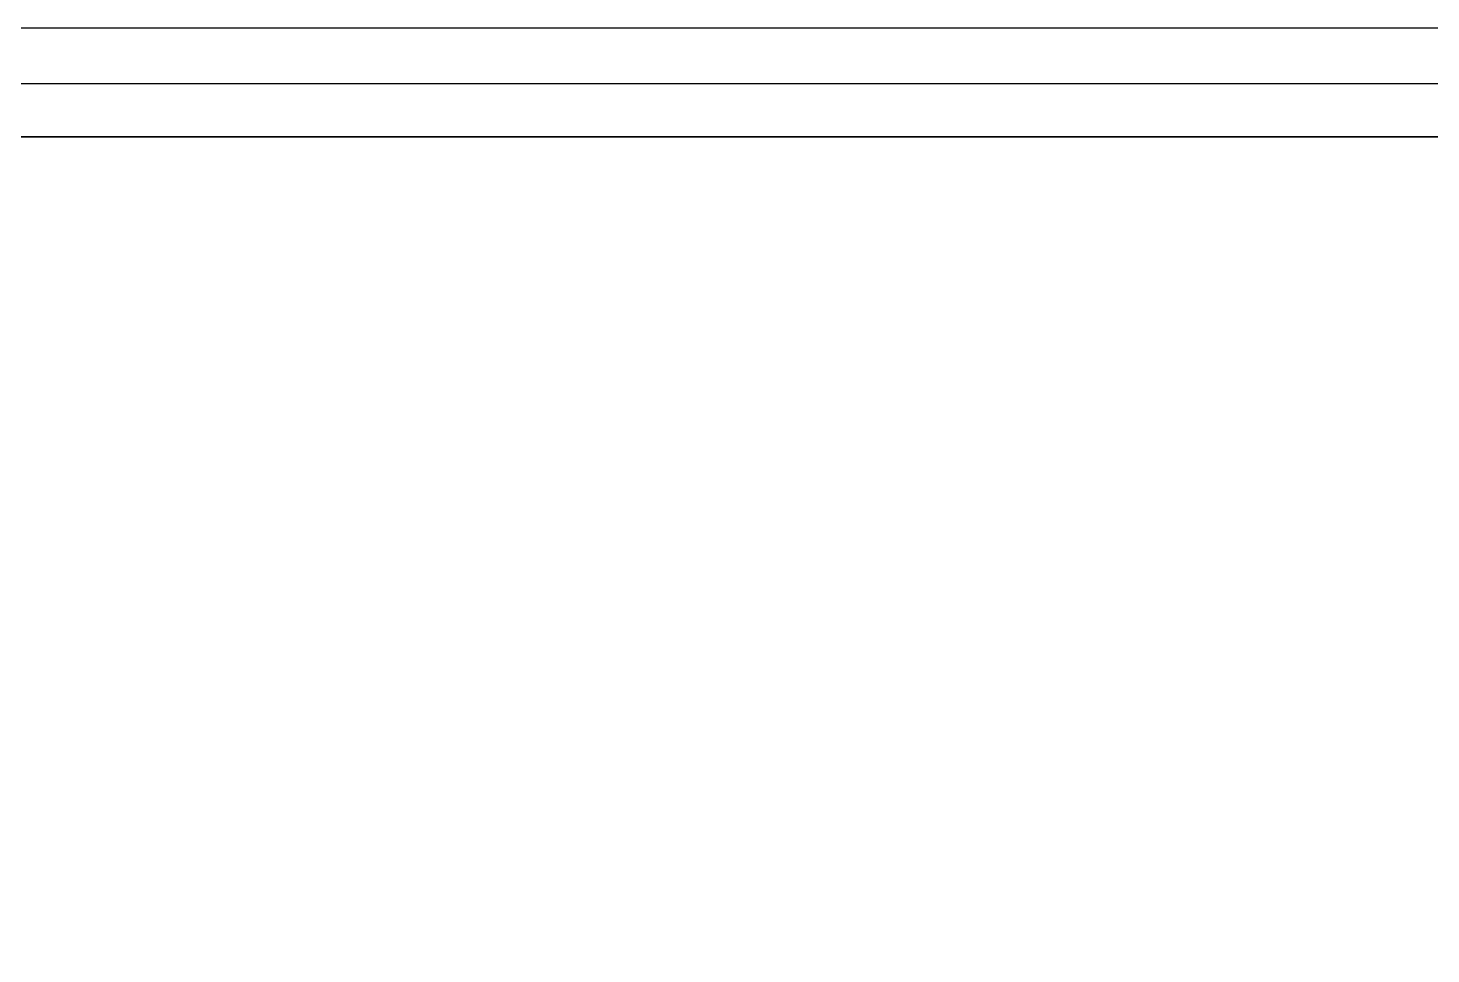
# Model space of a CAD drawing. Header units: inches. Extents: x 4 to 2210, y 3 to 2073.
# Drawn here: x 1099.5 to 1184.9, y 2008.5 to 2064.9 of the extents above; entities that cross this region are included whole.
import ezdxf

# ---------------------------------------------------------------- set-up
doc = ezdxf.new("R2010")
doc.units = ezdxf.units.IN
doc.header["$MEASUREMENT"] = 0
for name, color, linetype in [('Planon_construction', 253, 'Continuous'), ('Planon_floor', 1, 'Continuous'), ('Planon_zone', 70, 'Continuous')]:
    doc.layers.add(name, color=color, linetype=linetype)

msp = doc.modelspace()

# ---------------------------------------------------------------- linework, layer by layer
at = {"layer": 'Planon_construction'}
for p, q in [((2208.879, 2064.904), (11.811, 2064.904)), ((1025.186, 2058.283), (2208.879, 2058.283))]:
    msp.add_line(p, q, dxfattribs=at)
msp.add_lwpolyline([(3.811, 2014.279), (15.186, 2014.279), (15.186, 2061.529), (2208.629, 2061.529), (1531.811, 2061.519)], dxfattribs=at)
at = {"layer": 'Planon_floor'}
msp.add_lwpolyline([(2204.278, 2058.283), (2204.278, 2058.283), (1025.186, 2058.283), (1025.186, 2061.529), (15.186, 2061.529), (15.186, 2014.279), (11.815, 2014.279), (11.815, 1895.401), (11.815, 1891.401), (8.902, 1891.401), (8.804, 634.98), (466.194, 8.079), (1746.892, 8.079), (2204.282, 634.98), (2204.278, 2058.283), (2204.278, 2058.283)], dxfattribs=at)
at = {"layer": 'Planon_zone'}
msp.add_lwpolyline([(1017.311, 2058.283), (1366.763, 2058.283), (1366.763, 1835.428), (1017.311, 1835.428)], close=True, dxfattribs=at)

doc.saveas('drawing.dxf')
